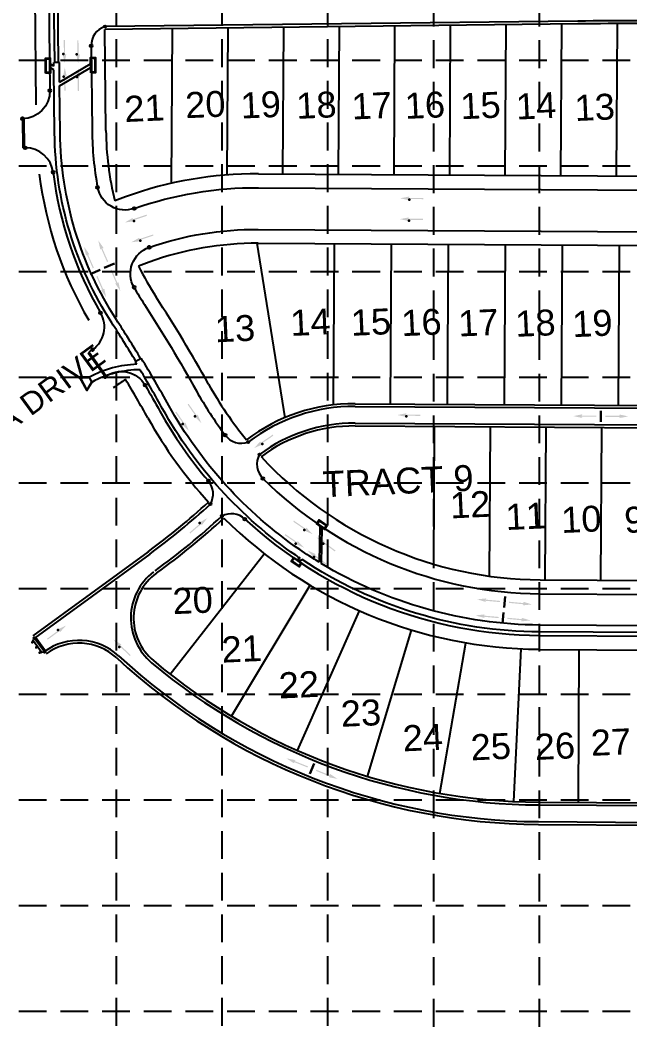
# Model space of a CAD drawing. Header units: feet. Extents: x 6037 to 11520, y 4436 to 7866.
# Drawn here: x 6904 to 7398, y 5796 to 6611 of the extents above; entities that cross this region are included whole.
import ezdxf
from ezdxf.enums import TextEntityAlignment as Align

# ---------------------------------------------------------------- set-up
doc = ezdxf.new("R2010")
doc.units = ezdxf.units.FT
doc.header["$LTSCALE"] = 0.4
doc.header["$MEASUREMENT"] = 0
doc.linetypes.add('DASHED2', pattern=[0.375, 0.25, -0.125])
doc.linetypes.add('HIDDEN', pattern=[0.375, 0.25, -0.125])
for name, color, linetype in [('1 LOT NUMBER', 7, 'Continuous'), ('1 STREET NAMES', 7, 'Continuous'), ('grid', 254, 'HIDDEN'), ('LOTLINE', 7, 'Continuous'), ('PAVING', 7, 'Continuous'), ('ROW', 7, 'Continuous'), ('STORM', 7, 'Continuous'), ('STORM INLET', 7, 'Continuous')]:
    doc.layers.add(name, color=color, linetype=linetype)
doc.styles.get("Standard").update_dxf_attribs({"font": 'ARIAL.TTF'})

msp = doc.modelspace()

# ---------------------------------------------------------------- hatches: boundary and pattern name
at = {"layer": 'PAVING', "linetype": 'Continuous', "lineweight": 30}
h = msp.add_hatch(color=256, dxfattribs=at)
edge = h.paths.add_edge_path()
edge.add_line((6941.22, 6583.97), (6940.54, 6583.35))
edge.add_line((6940.54, 6583.35), (6940.45, 6595.26))
edge.add_line((6940.45, 6595.26), (6939.48, 6595.24))
edge.add_line((6939.48, 6595.24), (6939.57, 6583.34))
edge.add_line((6939.57, 6583.34), (6939, 6583.94))
edge.add_line((6939, 6583.94), (6939, 6583.94))
edge.add_ellipse((6938.95, 6583.34), major_axis=(-0.005, 0.63), ratio=0.285714, start_angle=342.81733, end_angle=484.72693)
edge.add_line((6938.81, 6582.98), (6938.81, 6582.98))
edge.add_line((6938.81, 6582.98), (6940.14, 6576.54))
edge.add_line((6940.14, 6576.54), (6941.41, 6582.99))
edge.add_line((6941.41, 6582.99), (6941.42, 6582.99))
edge.add_ellipse((6941.27, 6583.36), major_axis=(-0.005, 0.63), ratio=0.285714, start_angle=234.16847, end_angle=374.49672)
edge.add_line((6941.22, 6583.97), (6941.22, 6583.97))
edge.add_line((6941.22, 6583.97), (6941.22, 6583.97))
h = msp.add_hatch(color=256, dxfattribs=at)
edge = h.paths.add_edge_path()
edge.add_line((6952.15, 6583.69), (6951.47, 6583.06))
edge.add_line((6951.47, 6583.06), (6951.38, 6594.97))
edge.add_line((6951.38, 6594.97), (6950.41, 6594.96))
edge.add_line((6950.41, 6594.96), (6950.51, 6583.06))
edge.add_line((6950.51, 6583.06), (6949.94, 6583.65))
edge.add_line((6949.94, 6583.65), (6949.94, 6583.66))
edge.add_ellipse((6949.89, 6583.05), major_axis=(-0.005, 0.63), ratio=0.285714, start_angle=342.81733, end_angle=484.72693)
edge.add_line((6949.74, 6582.69), (6949.74, 6582.69))
edge.add_line((6949.74, 6582.69), (6951.07, 6576.25))
edge.add_line((6951.07, 6576.25), (6952.35, 6582.71))
edge.add_line((6952.35, 6582.71), (6952.35, 6582.71))
edge.add_ellipse((6952.2, 6583.08), major_axis=(-0.005, 0.63), ratio=0.285714, start_angle=234.16847, end_angle=374.49672)
edge.add_line((6952.15, 6583.69), (6952.15, 6583.69))
edge.add_line((6952.15, 6583.69), (6952.15, 6583.69))
at = {"layer": 'PAVING', "linetype": 'Continuous', "lineweight": 30, "extrusion": (0, 0, -1)}
h = msp.add_hatch(color=256, dxfattribs=at)
edge = h.paths.add_edge_path()
edge.add_line((-6941.49, 6565.48), (-6940.81, 6566.09))
edge.add_line((-6940.81, 6566.09), (-6940.9, 6554.19))
edge.add_line((-6940.9, 6554.19), (-6939.93, 6554.18))
edge.add_line((-6939.93, 6554.18), (-6939.84, 6566.09))
edge.add_line((-6939.84, 6566.09), (-6939.28, 6565.48))
edge.add_line((-6939.28, 6565.48), (-6939.28, 6565.48))
edge.add_ellipse((-6939.22, 6566.08), major_axis=(-0.005, -0.63), ratio=0.285714, start_angle=342.81733, end_angle=484.72693)
edge.add_line((-6939.07, 6566.44), (-6939.07, 6566.44))
edge.add_line((-6939.07, 6566.44), (-6940.3, 6572.9))
edge.add_line((-6940.3, 6572.9), (-6941.68, 6566.46))
edge.add_line((-6941.68, 6566.46), (-6941.68, 6566.46))
edge.add_ellipse((-6941.53, 6566.09), major_axis=(-0.005, -0.63), ratio=0.285714, start_angle=234.16847, end_angle=374.49672)
edge.add_line((-6941.49, 6565.48), (-6941.49, 6565.48))
edge.add_line((-6941.49, 6565.48), (-6941.49, 6565.48))
h = msp.add_hatch(color=256, dxfattribs=at)
edge = h.paths.add_edge_path()
edge.add_line((-6952.43, 6565.2), (-6951.74, 6565.81))
edge.add_line((-6951.74, 6565.81), (-6951.83, 6553.9))
edge.add_line((-6951.83, 6553.9), (-6950.86, 6553.9))
edge.add_line((-6950.86, 6553.9), (-6950.77, 6565.8))
edge.add_line((-6950.77, 6565.8), (-6950.21, 6565.2))
edge.add_line((-6950.21, 6565.2), (-6950.21, 6565.2))
edge.add_ellipse((-6950.15, 6565.8), major_axis=(-0.005, -0.63), ratio=0.285714, start_angle=342.81733, end_angle=484.72693)
edge.add_line((-6950, 6566.15), (-6950, 6566.15))
edge.add_line((-6950, 6566.15), (-6951.23, 6572.61))
edge.add_line((-6951.23, 6572.61), (-6952.61, 6566.18))
edge.add_line((-6952.61, 6566.18), (-6952.61, 6566.18))
edge.add_ellipse((-6952.47, 6565.81), major_axis=(-0.005, -0.63), ratio=0.285714, start_angle=234.16847, end_angle=374.49672)
edge.add_line((-6952.43, 6565.2), (-6952.43, 6565.2))
edge.add_line((-6952.43, 6565.2), (-6952.43, 6565.2))
h = msp.add_hatch(color=256, dxfattribs=at)
edge = h.paths.add_edge_path()
edge.add_line((-7219.09, 6468.1), (-7218.47, 6467.42))
edge.add_line((-7218.47, 6467.42), (-7230.38, 6467.29))
edge.add_line((-7230.38, 6467.29), (-7230.36, 6466.32))
edge.add_line((-7230.36, 6466.32), (-7218.46, 6466.45))
edge.add_line((-7218.46, 6466.45), (-7219.06, 6465.88))
edge.add_line((-7219.06, 6465.88), (-7219.06, 6465.88))
edge.add_ellipse((-7218.45, 6465.83), major_axis=(-0.63, -0.007), ratio=0.285714, start_angle=342.81733, end_angle=484.72693)
edge.add_line((-7218.09, 6465.69), (-7218.09, 6465.69))
edge.add_line((-7218.09, 6465.69), (-7211.66, 6467.04))
edge.add_line((-7211.66, 6467.04), (-7218.12, 6468.29))
edge.add_line((-7218.12, 6468.29), (-7218.12, 6468.3))
edge.add_ellipse((-7218.48, 6468.15), major_axis=(-0.63, -0.007), ratio=0.285714, start_angle=234.16847, end_angle=374.49672)
edge.add_line((-7219.09, 6468.09), (-7219.09, 6468.1))
edge.add_line((-7219.09, 6468.1), (-7219.09, 6468.1))
h = msp.add_hatch(color=256, dxfattribs=at)
edge = h.paths.add_edge_path()
edge.add_line((-6995.52, 6450.85), (-6995.15, 6450.01))
edge.add_line((-6995.15, 6450.01), (-7006.45, 6453.75))
edge.add_line((-7006.45, 6453.75), (-7006.75, 6452.83))
edge.add_line((-7006.75, 6452.83), (-6995.45, 6449.09))
edge.add_line((-6995.45, 6449.09), (-6996.2, 6448.74))
edge.add_line((-6996.2, 6448.74), (-6996.2, 6448.74))
edge.add_ellipse((-6995.65, 6448.5), major_axis=(-0.598, 0.198), ratio=0.285714, start_angle=342.81733, end_angle=484.72693)
edge.add_line((-6995.35, 6448.25), (-6995.36, 6448.25))
edge.add_line((-6995.36, 6448.25), (-6988.83, 6447.43))
edge.add_line((-6988.83, 6447.43), (-6994.53, 6450.72))
edge.add_line((-6994.53, 6450.72), (-6994.53, 6450.72))
edge.add_ellipse((-6994.93, 6450.7), major_axis=(-0.598, 0.198), ratio=0.285714, start_angle=234.16847, end_angle=374.49672)
edge.add_line((-6995.52, 6450.85), (-6995.52, 6450.85))
edge.add_line((-6995.52, 6450.85), (-6995.52, 6450.85))
h = msp.add_hatch(color=256, dxfattribs=at)
edge = h.paths.add_edge_path()
edge.add_line((-7218.91, 6451.22), (-7218.29, 6450.54))
edge.add_line((-7218.29, 6450.54), (-7230.19, 6450.41))
edge.add_line((-7230.19, 6450.41), (-7230.18, 6449.44))
edge.add_line((-7230.18, 6449.44), (-7218.27, 6449.57))
edge.add_line((-7218.27, 6449.57), (-7218.87, 6449))
edge.add_line((-7218.87, 6449), (-7218.87, 6449))
edge.add_ellipse((-7218.27, 6448.96), major_axis=(-0.63, -0.007), ratio=0.285714, start_angle=342.81733, end_angle=484.72693)
edge.add_line((-7217.91, 6448.81), (-7217.91, 6448.81))
edge.add_line((-7217.91, 6448.81), (-7211.48, 6450.16))
edge.add_line((-7211.48, 6450.16), (-7217.93, 6451.42))
edge.add_line((-7217.93, 6451.42), (-7217.93, 6451.42))
edge.add_ellipse((-7218.3, 6451.27), major_axis=(-0.63, -0.007), ratio=0.285714, start_angle=234.16847, end_angle=374.49672)
edge.add_line((-7218.91, 6451.22), (-7218.91, 6451.22))
edge.add_line((-7218.91, 6451.22), (-7218.91, 6451.22))
at = {"layer": 'PAVING', "linetype": 'Continuous', "lineweight": 30}
h = msp.add_hatch(color=256, dxfattribs=at)
edge = h.paths.add_edge_path()
edge.add_line((6969.43, 6425.62), (6969.7, 6426.4))
edge.add_line((6969.7, 6426.4), (6974.48, 6415.49))
edge.add_line((6974.48, 6415.49), (6975.37, 6415.88))
edge.add_line((6975.37, 6415.88), (6970.59, 6426.78))
edge.add_line((6970.59, 6426.78), (6971.46, 6426.49))
edge.add_line((6971.46, 6426.49), (6971.47, 6426.49))
edge.add_ellipse((6971.26, 6427.07), major_axis=(0.253, -0.577), ratio=0.285714, start_angle=345.50328, end_angle=485.83153)
edge.add_line((6971.25, 6427.47), (6971.25, 6427.46))
edge.add_line((6971.25, 6427.46), (6967.44, 6432.84))
edge.add_line((6967.44, 6432.84), (6968.86, 6426.41))
edge.add_line((6968.86, 6426.41), (6968.86, 6426.41))
edge.add_ellipse((6969.14, 6426.15), major_axis=(0.253, -0.577), ratio=0.285714, start_angle=235.27307, end_angle=377.18267)
edge.add_line((6969.43, 6425.62), (6969.43, 6425.62))
edge.add_line((6969.43, 6425.62), (6969.43, 6425.62))
edge.add_line((6969.43, 6425.62), (6969.43, 6425.62))
at = {"layer": 'PAVING', "linetype": 'Continuous', "lineweight": 30, "extrusion": (0, 0, -1)}
h = msp.add_hatch(color=256, dxfattribs=at)
edge = h.paths.add_edge_path()
edge.add_line((-7000.83, 6434.83), (-7000.46, 6433.99))
edge.add_line((-7000.46, 6433.99), (-7011.76, 6437.73))
edge.add_line((-7011.76, 6437.73), (-7012.06, 6436.81))
edge.add_line((-7012.06, 6436.81), (-7000.76, 6433.07))
edge.add_line((-7000.76, 6433.07), (-7001.51, 6432.72))
edge.add_line((-7001.51, 6432.72), (-7001.51, 6432.72))
edge.add_ellipse((-7000.96, 6432.48), major_axis=(-0.598, 0.198), ratio=0.285714, start_angle=342.81733, end_angle=484.72693)
edge.add_line((-7000.67, 6432.23), (-7000.67, 6432.23))
edge.add_line((-7000.67, 6432.23), (-6994.14, 6431.41))
edge.add_line((-6994.14, 6431.41), (-6999.84, 6434.7))
edge.add_line((-6999.84, 6434.7), (-6999.84, 6434.7))
edge.add_ellipse((-7000.24, 6434.68), major_axis=(-0.598, 0.198), ratio=0.285714, start_angle=234.16847, end_angle=374.49672)
edge.add_line((-7000.83, 6434.83), (-7000.83, 6434.83))
edge.add_line((-7000.83, 6434.83), (-7000.83, 6434.83))
at = {"layer": 'PAVING', "linetype": 'Continuous', "lineweight": 30}
h = msp.add_hatch(color=256, dxfattribs=at)
edge = h.paths.add_edge_path()
edge.add_line((6957.91, 6420.53), (6958.18, 6421.31))
edge.add_line((6958.18, 6421.31), (6962.96, 6410.41))
edge.add_line((6962.96, 6410.41), (6963.85, 6410.79))
edge.add_line((6963.85, 6410.79), (6959.07, 6421.7))
edge.add_line((6959.07, 6421.7), (6959.95, 6421.41))
edge.add_line((6959.95, 6421.41), (6959.95, 6421.41))
edge.add_ellipse((6959.74, 6421.98), major_axis=(0.253, -0.577), ratio=0.285714, start_angle=345.50328, end_angle=485.83153)
edge.add_line((6959.73, 6422.38), (6959.73, 6422.38))
edge.add_line((6959.73, 6422.38), (6955.92, 6427.75))
edge.add_line((6955.92, 6427.75), (6957.34, 6421.33))
edge.add_line((6957.34, 6421.33), (6957.34, 6421.33))
edge.add_ellipse((6957.62, 6421.06), major_axis=(0.253, -0.577), ratio=0.285714, start_angle=235.27307, end_angle=377.18267)
edge.add_line((6957.91, 6420.53), (6957.91, 6420.53))
edge.add_line((6957.91, 6420.53), (6957.91, 6420.53))
edge.add_line((6957.91, 6420.53), (6957.91, 6420.53))
h = msp.add_hatch(color=256, dxfattribs=at)
edge = h.paths.add_edge_path()
edge.add_line((6981.35, 6398.3), (6982.11, 6397.97))
edge.add_line((6982.11, 6397.97), (6977.36, 6408.89))
edge.add_line((6977.36, 6408.89), (6978.25, 6409.28))
edge.add_line((6978.25, 6409.28), (6983, 6398.35))
edge.add_line((6983, 6398.35), (6983.38, 6399.19))
edge.add_line((6983.38, 6399.19), (6983.38, 6399.19))
edge.add_ellipse((6983.66, 6398.65), major_axis=(-0.251, 0.578), ratio=0.285714, start_angle=-125.83153, end_angle=14.49672, ccw=False)
edge.add_line((6983.94, 6398.37), (6983.94, 6398.37))
edge.add_line((6983.94, 6398.37), (6985.29, 6391.93))
edge.add_line((6985.29, 6391.93), (6981.55, 6397.34))
edge.add_line((6981.55, 6397.34), (6981.55, 6397.34))
edge.add_ellipse((6981.54, 6397.73), major_axis=(-0.251, 0.578), ratio=0.285714, start_angle=-17.18267, end_angle=124.72693, ccw=False)
edge.add_line((6981.35, 6398.3), (6981.35, 6398.3))
edge.add_line((6981.35, 6398.3), (6981.35, 6398.3))
edge.add_line((6981.35, 6398.3), (6981.35, 6398.3))
h = msp.add_hatch(color=256, dxfattribs=at)
edge = h.paths.add_edge_path()
edge.add_line((6969.83, 6393.21), (6970.59, 6392.88))
edge.add_line((6970.59, 6392.88), (6965.84, 6403.81))
edge.add_line((6965.84, 6403.81), (6966.73, 6404.19))
edge.add_line((6966.73, 6404.19), (6971.48, 6393.27))
edge.add_line((6971.48, 6393.27), (6971.86, 6394.11))
edge.add_line((6971.86, 6394.11), (6971.86, 6394.11))
edge.add_ellipse((6972.14, 6393.57), major_axis=(-0.251, 0.578), ratio=0.285714, start_angle=-125.83153, end_angle=14.49672, ccw=False)
edge.add_line((6972.42, 6393.29), (6972.42, 6393.29))
edge.add_line((6972.42, 6393.29), (6973.77, 6386.85))
edge.add_line((6973.77, 6386.85), (6970.03, 6392.25))
edge.add_line((6970.03, 6392.25), (6970.03, 6392.25))
edge.add_ellipse((6970.02, 6392.64), major_axis=(-0.251, 0.578), ratio=0.285714, start_angle=-17.18267, end_angle=124.72693, ccw=False)
edge.add_line((6969.83, 6393.22), (6969.83, 6393.21))
edge.add_line((6969.83, 6393.21), (6969.83, 6393.21))
edge.add_line((6969.83, 6393.21), (6969.83, 6393.21))
h = msp.add_hatch(color=256, dxfattribs=at)
edge = h.paths.add_edge_path()
edge.add_line((7037.49, 6285.45), (7037.28, 6284.55))
edge.add_line((7037.28, 6284.55), (7030.5, 6294.35))
edge.add_line((7030.5, 6294.35), (7029.71, 6293.8))
edge.add_line((7029.71, 6293.8), (7036.48, 6284))
edge.add_line((7036.48, 6284), (7035.67, 6284.18))
edge.add_line((7035.67, 6284.18), (7035.67, 6284.18))
edge.add_ellipse((7035.97, 6283.65), major_axis=(-0.358, 0.518), ratio=0.285714, start_angle=342.81733, end_angle=484.72693)
edge.add_line((7036.05, 6283.27), (7036.05, 6283.27))
edge.add_line((7036.05, 6283.27), (7040.77, 6278.7))
edge.add_line((7040.77, 6278.7), (7038.2, 6284.75))
edge.add_line((7038.2, 6284.75), (7038.2, 6284.75))
edge.add_ellipse((7037.87, 6284.97), major_axis=(-0.358, 0.518), ratio=0.285714, start_angle=234.16847, end_angle=374.49672)
edge.add_line((7037.49, 6285.45), (7037.49, 6285.45))
edge.add_line((7037.49, 6285.45), (7037.49, 6285.45))
h = msp.add_hatch(color=256, dxfattribs=at)
edge = h.paths.add_edge_path()
edge.add_line((7047.49, 6291.74), (7047.28, 6290.85))
edge.add_line((7047.28, 6290.85), (7040.51, 6300.64))
edge.add_line((7040.51, 6300.64), (7039.72, 6300.09))
edge.add_line((7039.72, 6300.09), (7046.49, 6290.3))
edge.add_line((7046.49, 6290.3), (7045.68, 6290.47))
edge.add_line((7045.68, 6290.47), (7045.68, 6290.47))
edge.add_ellipse((7045.98, 6289.95), major_axis=(-0.358, 0.518), ratio=0.285714, start_angle=342.81733, end_angle=484.72693)
edge.add_line((7046.06, 6289.57), (7046.06, 6289.57))
edge.add_line((7046.06, 6289.57), (7050.78, 6284.99))
edge.add_line((7050.78, 6284.99), (7048.2, 6291.05))
edge.add_line((7048.2, 6291.05), (7048.21, 6291.05))
edge.add_ellipse((7047.88, 6291.27), major_axis=(-0.358, 0.518), ratio=0.285714, start_angle=234.16847, end_angle=374.49672)
edge.add_line((7047.49, 6291.74), (7047.49, 6291.74))
edge.add_line((7047.49, 6291.74), (7047.49, 6291.74))
at = {"layer": 'PAVING', "linetype": 'Continuous', "lineweight": 30, "extrusion": (0, 0, -1)}
h = msp.add_hatch(color=256, dxfattribs=at)
edge = h.paths.add_edge_path()
edge.add_line((-7216.88, 6292.61), (-7216.25, 6291.93))
edge.add_line((-7216.25, 6291.93), (-7228.16, 6291.82))
edge.add_line((-7228.16, 6291.82), (-7228.15, 6290.85))
edge.add_line((-7228.15, 6290.85), (-7216.24, 6290.96))
edge.add_line((-7216.24, 6290.96), (-7216.84, 6290.39))
edge.add_line((-7216.84, 6290.39), (-7216.84, 6290.39))
edge.add_ellipse((-7216.24, 6290.34), major_axis=(-0.63, -0.006), ratio=0.285714, start_angle=342.81733, end_angle=484.72693)
edge.add_line((-7215.88, 6290.2), (-7215.88, 6290.2))
edge.add_line((-7215.88, 6290.2), (-7209.44, 6291.53))
edge.add_line((-7209.44, 6291.53), (-7215.9, 6292.8))
edge.add_line((-7215.9, 6292.8), (-7215.9, 6292.8))
edge.add_ellipse((-7216.27, 6292.66), major_axis=(-0.63, -0.006), ratio=0.285714, start_angle=234.16847, end_angle=374.49672)
edge.add_line((-7216.88, 6292.6), (-7216.88, 6292.61))
edge.add_line((-7216.88, 6292.61), (-7216.88, 6292.61))
at = {"layer": 'PAVING', "linetype": 'Continuous', "lineweight": 30}
h = msp.add_hatch(color=256, dxfattribs=at)
edge = h.paths.add_edge_path()
edge.add_line((7359.21, 6289.56), (7358.61, 6290.13))
edge.add_line((7358.61, 6290.13), (7370.52, 6290.09))
edge.add_line((7370.52, 6290.09), (7370.52, 6291.06))
edge.add_line((7370.52, 6291.06), (7358.61, 6291.1))
edge.add_line((7358.61, 6291.1), (7359.23, 6291.78))
edge.add_line((7359.23, 6291.78), (7359.23, 6291.78))
edge.add_ellipse((7358.62, 6291.83), major_axis=(0.63, -0.002), ratio=0.285714, start_angle=345.50328, end_angle=485.83153)
edge.add_line((7358.25, 6291.97), (7358.25, 6291.97))
edge.add_line((7358.25, 6291.97), (7351.8, 6290.67))
edge.add_line((7351.8, 6290.67), (7358.25, 6289.36))
edge.add_line((7358.25, 6289.36), (7358.25, 6289.37))
edge.add_ellipse((7358.61, 6289.51), major_axis=(0.63, -0.002), ratio=0.285714, start_angle=235.27307, end_angle=377.18267)
edge.add_line((7359.21, 6289.56), (7359.21, 6289.56))
edge.add_line((7359.21, 6289.56), (7359.21, 6289.56))
edge.add_line((7359.21, 6289.56), (7359.21, 6289.56))
h = msp.add_hatch(color=256, dxfattribs=at)
edge = h.paths.add_edge_path()
edge.add_line((7389.01, 6289.42), (7389.63, 6289.98))
edge.add_line((7389.63, 6289.98), (7377.72, 6290.05))
edge.add_line((7377.72, 6290.05), (7377.72, 6291.02))
edge.add_line((7377.72, 6291.02), (7389.63, 6290.94))
edge.add_line((7389.63, 6290.94), (7389.02, 6291.63))
edge.add_line((7389.02, 6291.63), (7389.02, 6291.63))
edge.add_ellipse((7389.63, 6291.67), major_axis=(-0.63, 0.004), ratio=0.285714, start_angle=-125.83153, end_angle=14.49672, ccw=False)
edge.add_line((7390, 6291.82), (7389.99, 6291.82))
edge.add_line((7389.99, 6291.82), (7396.43, 6290.45))
edge.add_line((7396.43, 6290.45), (7389.97, 6289.21))
edge.add_line((7389.97, 6289.21), (7389.97, 6289.21))
edge.add_ellipse((7389.62, 6289.36), major_axis=(-0.63, 0.004), ratio=0.285714, start_angle=-17.18267, end_angle=124.72693, ccw=False)
edge.add_line((7389.01, 6289.42), (7389.01, 6289.42))
edge.add_line((7389.01, 6289.42), (7389.01, 6289.42))
edge.add_line((7389.01, 6289.42), (7389.01, 6289.42))
at = {"layer": 'PAVING', "linetype": 'Continuous', "lineweight": 30, "extrusion": (0, 0, -1)}
h = msp.add_hatch(color=256, dxfattribs=at)
edge = h.paths.add_edge_path()
edge.add_line((-7098.93, 6269.88), (-7098.8, 6268.96))
edge.add_line((-7098.8, 6268.96), (-7108.64, 6275.68))
edge.add_line((-7108.64, 6275.68), (-7109.18, 6274.88))
edge.add_line((-7109.18, 6274.88), (-7099.35, 6268.16))
edge.add_line((-7099.35, 6268.16), (-7100.16, 6268.04))
edge.add_line((-7100.16, 6268.04), (-7100.17, 6268.04))
edge.add_ellipse((-7099.7, 6267.65), major_axis=(-0.52, 0.355), ratio=0.285714, start_angle=342.81733, end_angle=484.72693)
edge.add_line((-7099.49, 6267.33), (-7099.49, 6267.33))
edge.add_line((-7099.49, 6267.33), (-7093.44, 6264.75))
edge.add_line((-7093.44, 6264.75), (-7098.01, 6269.48))
edge.add_line((-7098.01, 6269.48), (-7098.01, 6269.48))
edge.add_ellipse((-7098.4, 6269.57), major_axis=(-0.52, 0.355), ratio=0.285714, start_angle=234.16847, end_angle=374.49672)
edge.add_line((-7098.93, 6269.87), (-7098.93, 6269.88))
edge.add_line((-7098.93, 6269.88), (-7098.93, 6269.88))
h = msp.add_hatch(color=256, dxfattribs=at)
edge = h.paths.add_edge_path()
edge.add_line((-7050.8, 6202.43), (-7050.82, 6203.35))
edge.add_line((-7050.82, 6203.35), (-7041.79, 6195.59))
edge.add_line((-7041.79, 6195.59), (-7041.16, 6196.32))
edge.add_line((-7041.16, 6196.32), (-7050.19, 6204.08))
edge.add_line((-7050.19, 6204.08), (-7049.37, 6204.12))
edge.add_line((-7049.37, 6204.12), (-7049.37, 6204.12))
edge.add_ellipse((-7049.79, 6204.55), major_axis=(0.478, -0.411), ratio=0.285714, start_angle=342.81733, end_angle=484.72693)
edge.add_line((-7049.96, 6204.9), (-7049.96, 6204.89))
edge.add_line((-7049.96, 6204.89), (-7055.69, 6208.13))
edge.add_line((-7055.69, 6208.13), (-7051.66, 6202.92))
edge.add_line((-7051.66, 6202.92), (-7051.67, 6202.92))
edge.add_ellipse((-7051.29, 6202.79), major_axis=(0.478, -0.411), ratio=0.285714, start_angle=234.16847, end_angle=374.49672)
edge.add_line((-7050.8, 6202.43), (-7050.8, 6202.43))
edge.add_line((-7050.8, 6202.43), (-7050.8, 6202.43))
at = {"layer": 'PAVING', "linetype": 'Continuous', "lineweight": 30}
h = msp.add_hatch(color=256, dxfattribs=at)
edge = h.paths.add_edge_path()
edge.add_line((7135.46, 6200.18), (7135.58, 6199.26))
edge.add_line((7135.58, 6199.26), (7125.76, 6206))
edge.add_line((7125.76, 6206), (7125.22, 6205.2))
edge.add_line((7125.22, 6205.2), (7135.03, 6198.47))
edge.add_line((7135.03, 6198.47), (7134.22, 6198.34))
edge.add_line((7134.22, 6198.34), (7134.22, 6198.34))
edge.add_ellipse((7134.68, 6197.96), major_axis=(-0.519, 0.357), ratio=0.285714, start_angle=342.81733, end_angle=484.72693)
edge.add_line((7134.9, 6197.63), (7134.89, 6197.63))
edge.add_line((7134.89, 6197.63), (7140.94, 6195.04))
edge.add_line((7140.94, 6195.04), (7136.37, 6199.78))
edge.add_line((7136.37, 6199.78), (7136.37, 6199.78))
edge.add_ellipse((7135.99, 6199.87), major_axis=(-0.519, 0.357), ratio=0.285714, start_angle=234.16847, end_angle=374.49672)
edge.add_line((7135.46, 6200.18), (7135.46, 6200.18))
edge.add_line((7135.46, 6200.18), (7135.46, 6200.18))
h = msp.add_hatch(color=256, dxfattribs=at)
edge = h.paths.add_edge_path()
edge.add_line((7128.53, 6189.29), (7128.65, 6188.37))
edge.add_line((7128.65, 6188.37), (7118.83, 6195.11))
edge.add_line((7118.83, 6195.11), (7118.29, 6194.31))
edge.add_line((7118.29, 6194.31), (7128.11, 6187.58))
edge.add_line((7128.11, 6187.58), (7127.29, 6187.45))
edge.add_line((7127.29, 6187.45), (7127.29, 6187.45))
edge.add_ellipse((7127.75, 6187.07), major_axis=(-0.519, 0.357), ratio=0.285714, start_angle=342.81733, end_angle=484.72693)
edge.add_line((7127.97, 6186.74), (7127.97, 6186.74))
edge.add_line((7127.97, 6186.74), (7134.01, 6184.15))
edge.add_line((7134.01, 6184.15), (7129.44, 6188.89))
edge.add_line((7129.44, 6188.89), (7129.45, 6188.89))
edge.add_ellipse((7129.06, 6188.98), major_axis=(-0.519, 0.357), ratio=0.285714, start_angle=234.16847, end_angle=374.49672)
edge.add_line((7128.53, 6189.29), (7128.53, 6189.29))
edge.add_line((7128.53, 6189.29), (7128.53, 6189.29))
at = {"layer": 'PAVING', "linetype": 'Continuous', "lineweight": 30, "extrusion": (0, 0, -1)}
h = msp.add_hatch(color=256, dxfattribs=at)
edge = h.paths.add_edge_path()
edge.add_line((-7150.74, 6189.06), (-7149.84, 6188.87))
edge.add_line((-7149.84, 6188.87), (-7159.44, 6181.83))
edge.add_line((-7159.44, 6181.83), (-7158.86, 6181.05))
edge.add_line((-7158.86, 6181.05), (-7149.26, 6188.09))
edge.add_line((-7149.26, 6188.09), (-7149.42, 6187.28))
edge.add_line((-7149.42, 6187.28), (-7149.42, 6187.28))
edge.add_ellipse((-7148.9, 6187.6), major_axis=(-0.508, -0.373), ratio=0.285714, start_angle=342.81733, end_angle=484.72693)
edge.add_line((-7148.52, 6187.69), (-7148.52, 6187.69))
edge.add_line((-7148.52, 6187.69), (-7144.08, 6192.54))
edge.add_line((-7144.08, 6192.54), (-7150.06, 6189.79))
edge.add_line((-7150.06, 6189.79), (-7150.06, 6189.79))
edge.add_ellipse((-7150.27, 6189.46), major_axis=(-0.508, -0.373), ratio=0.285714, start_angle=234.16847, end_angle=374.49672)
edge.add_line((-7150.74, 6189.06), (-7150.74, 6189.06))
edge.add_line((-7150.74, 6189.06), (-7150.74, 6189.06))
h = msp.add_hatch(color=256, dxfattribs=at)
edge = h.paths.add_edge_path()
edge.add_line((-7143.37, 6178.48), (-7142.47, 6178.29))
edge.add_line((-7142.47, 6178.29), (-7152.07, 6171.25))
edge.add_line((-7152.07, 6171.25), (-7151.5, 6170.47))
edge.add_line((-7151.5, 6170.47), (-7141.9, 6177.51))
edge.add_line((-7141.9, 6177.51), (-7142.05, 6176.7))
edge.add_line((-7142.05, 6176.7), (-7142.05, 6176.7))
edge.add_ellipse((-7141.54, 6177.01), major_axis=(-0.508, -0.373), ratio=0.285714, start_angle=342.81733, end_angle=484.72693)
edge.add_line((-7141.16, 6177.11), (-7141.16, 6177.11))
edge.add_line((-7141.16, 6177.11), (-7136.72, 6181.95))
edge.add_line((-7136.72, 6181.95), (-7142.7, 6179.21))
edge.add_line((-7142.7, 6179.21), (-7142.7, 6179.21))
edge.add_ellipse((-7142.91, 6178.88), major_axis=(-0.508, -0.373), ratio=0.285714, start_angle=234.16847, end_angle=374.49672)
edge.add_line((-7143.37, 6178.48), (-7143.37, 6178.48))
edge.add_line((-7143.37, 6178.48), (-7143.37, 6178.48))
at = {"layer": 'PAVING', "linetype": 'Continuous', "lineweight": 30}
h = msp.add_hatch(color=256, dxfattribs=at)
edge = h.paths.add_edge_path()
edge.add_line((7281.28, 6140.51), (7280.73, 6141.13))
edge.add_line((7280.73, 6141.13), (7292.59, 6140.06))
edge.add_line((7292.59, 6140.06), (7292.67, 6141.02))
edge.add_line((7292.67, 6141.02), (7280.81, 6142.09))
edge.add_line((7280.81, 6142.09), (7281.49, 6142.72))
edge.add_line((7281.49, 6142.72), (7281.49, 6142.72))
edge.add_ellipse((7280.89, 6142.82), major_axis=(0.628, -0.057), ratio=0.285714, start_angle=345.50328, end_angle=485.83153)
edge.add_line((7280.53, 6143), (7280.54, 6143))
edge.add_line((7280.54, 6143), (7273.99, 6142.25))
edge.add_line((7273.99, 6142.25), (7280.31, 6140.4))
edge.add_line((7280.31, 6140.4), (7280.3, 6140.4))
edge.add_ellipse((7280.68, 6140.52), major_axis=(0.628, -0.057), ratio=0.285714, start_angle=235.27307, end_angle=377.18267)
edge.add_line((7281.28, 6140.52), (7281.28, 6140.51))
edge.add_line((7281.28, 6140.51), (7281.28, 6140.51))
edge.add_line((7281.28, 6140.51), (7281.28, 6140.51))
h = msp.add_hatch(color=256, dxfattribs=at)
edge = h.paths.add_edge_path()
edge.add_line((7310.96, 6137.79), (7311.62, 6138.3))
edge.add_line((7311.62, 6138.3), (7299.76, 6139.4))
edge.add_line((7299.76, 6139.4), (7299.85, 6140.37))
edge.add_line((7299.85, 6140.37), (7311.7, 6139.26))
edge.add_line((7311.7, 6139.26), (7311.15, 6140))
edge.add_line((7311.15, 6140), (7311.15, 6140))
edge.add_ellipse((7311.76, 6139.99), major_axis=(-0.627, 0.059), ratio=0.285714, start_angle=-125.83153, end_angle=14.49672, ccw=False)
edge.add_line((7312.14, 6140.1), (7312.14, 6140.1))
edge.add_line((7312.14, 6140.1), (7318.44, 6138.18))
edge.add_line((7318.44, 6138.18), (7311.9, 6137.5))
edge.add_line((7311.9, 6137.5), (7311.9, 6137.5))
edge.add_ellipse((7311.55, 6137.68), major_axis=(-0.627, 0.059), ratio=0.285714, start_angle=-17.18267, end_angle=124.72693, ccw=False)
edge.add_line((7310.96, 6137.79), (7310.96, 6137.79))
edge.add_line((7310.96, 6137.79), (7310.96, 6137.79))
edge.add_line((7310.96, 6137.79), (7310.96, 6137.79))
h = msp.add_hatch(color=256, dxfattribs=at)
edge = h.paths.add_edge_path()
edge.add_line((7280.07, 6127.54), (7279.52, 6128.16))
edge.add_line((7279.52, 6128.16), (7291.38, 6127.09))
edge.add_line((7291.38, 6127.09), (7291.47, 6128.05))
edge.add_line((7291.47, 6128.05), (7279.6, 6129.12))
edge.add_line((7279.6, 6129.12), (7280.28, 6129.74))
edge.add_line((7280.28, 6129.74), (7280.28, 6129.75))
edge.add_ellipse((7279.68, 6129.85), major_axis=(0.628, -0.057), ratio=0.285714, start_angle=345.50328, end_angle=485.83153)
edge.add_line((7279.33, 6130.02), (7279.33, 6130.02))
edge.add_line((7279.33, 6130.02), (7272.79, 6129.28))
edge.add_line((7272.79, 6129.28), (7279.1, 6127.43))
edge.add_line((7279.1, 6127.43), (7279.1, 6127.43))
edge.add_ellipse((7279.47, 6127.54), major_axis=(0.628, -0.057), ratio=0.285714, start_angle=235.27307, end_angle=377.18267)
edge.add_line((7280.07, 6127.54), (7280.07, 6127.54))
edge.add_line((7280.07, 6127.54), (7280.07, 6127.54))
edge.add_line((7280.07, 6127.54), (7280.07, 6127.54))
h = msp.add_hatch(color=256, dxfattribs=at)
edge = h.paths.add_edge_path()
edge.add_line((7309.75, 6124.82), (7310.41, 6125.32))
edge.add_line((7310.41, 6125.32), (7298.55, 6126.43))
edge.add_line((7298.55, 6126.43), (7298.64, 6127.39))
edge.add_line((7298.64, 6127.39), (7310.49, 6126.28))
edge.add_line((7310.49, 6126.28), (7309.94, 6127.02))
edge.add_line((7309.94, 6127.02), (7309.94, 6127.02))
edge.add_ellipse((7310.55, 6127.01), major_axis=(-0.627, 0.059), ratio=0.285714, start_angle=-125.83153, end_angle=14.49672, ccw=False)
edge.add_line((7310.93, 6127.12), (7310.93, 6127.12))
edge.add_line((7310.93, 6127.12), (7317.23, 6125.2))
edge.add_line((7317.23, 6125.2), (7310.69, 6124.53))
edge.add_line((7310.69, 6124.53), (7310.69, 6124.53))
edge.add_ellipse((7310.34, 6124.71), major_axis=(-0.627, 0.059), ratio=0.285714, start_angle=-17.18267, end_angle=124.72693, ccw=False)
edge.add_line((7309.75, 6124.82), (7309.75, 6124.82))
edge.add_line((7309.75, 6124.82), (7309.75, 6124.82))
edge.add_line((7309.75, 6124.82), (7309.75, 6124.82))
at = {"layer": 'PAVING', "linetype": 'Continuous', "lineweight": 30, "extrusion": (0, 0, -1)}
h = msp.add_hatch(color=256, dxfattribs=at)
edge = h.paths.add_edge_path()
edge.add_line((-6936.01, 6115.78), (-6936.11, 6116.7))
edge.add_line((-6936.11, 6116.7), (-6926.51, 6109.65))
edge.add_line((-6926.51, 6109.65), (-6925.94, 6110.43))
edge.add_line((-6925.94, 6110.43), (-6935.53, 6117.48))
edge.add_line((-6935.53, 6117.48), (-6934.71, 6117.57))
edge.add_line((-6934.71, 6117.57), (-6934.71, 6117.57))
edge.add_ellipse((-6935.17, 6117.97), major_axis=(0.508, -0.373), ratio=0.285714, start_angle=342.81733, end_angle=484.72693)
edge.add_line((-6935.37, 6118.31), (-6935.37, 6118.3))
edge.add_line((-6935.37, 6118.3), (-6941.32, 6121.09))
edge.add_line((-6941.32, 6121.09), (-6936.91, 6116.21))
edge.add_line((-6936.91, 6116.21), (-6936.91, 6116.21))
edge.add_ellipse((-6936.53, 6116.11), major_axis=(0.508, -0.373), ratio=0.285714, start_angle=234.16847, end_angle=374.49672)
edge.add_line((-6936.01, 6115.78), (-6936.01, 6115.78))
edge.add_line((-6936.01, 6115.78), (-6936.01, 6115.78))
at = {"layer": 'PAVING'}
h = msp.add_hatch(color=256, dxfattribs=at)
edge = h.paths.add_edge_path()
edge.add_arc((6914.05, 6107.52), 1.13, 157.04594, 517.04594)
at = {"layer": 'PAVING', "linetype": 'Continuous', "lineweight": 30, "extrusion": (0, 0, -1)}
h = msp.add_hatch(color=256, dxfattribs=at)
edge = h.paths.add_edge_path()
edge.add_line((-6985.91, 6105.43), (-6984.99, 6105.36))
edge.add_line((-6984.99, 6105.36), (-6993.66, 6097.19))
edge.add_line((-6993.66, 6097.19), (-6992.99, 6096.49))
edge.add_line((-6992.99, 6096.49), (-6984.33, 6104.65))
edge.add_line((-6984.33, 6104.65), (-6984.38, 6103.83))
edge.add_line((-6984.38, 6103.83), (-6984.38, 6103.83))
edge.add_ellipse((-6983.9, 6104.2), major_axis=(-0.459, -0.432), ratio=0.285714, start_angle=342.81733, end_angle=484.72693)
edge.add_line((-6983.54, 6104.34), (-6983.54, 6104.34))
edge.add_line((-6983.54, 6104.34), (-6979.73, 6109.69))
edge.add_line((-6979.73, 6109.69), (-6985.33, 6106.24))
edge.add_line((-6985.33, 6106.24), (-6985.33, 6106.24))
edge.add_ellipse((-6985.5, 6105.88), major_axis=(-0.459, -0.432), ratio=0.285714, start_angle=234.16847, end_angle=374.49672)
edge.add_line((-6985.91, 6105.43), (-6985.91, 6105.43))
edge.add_line((-6985.91, 6105.43), (-6985.91, 6105.43))
at = {"layer": 'PAVING'}
h = msp.add_hatch(color=256, dxfattribs=at)
edge = h.paths.add_edge_path()
edge.add_arc((6917.15, 6103.37), 1.13, 157.04594, 517.04594)
h = msp.add_hatch(color=256, dxfattribs=at)
edge = h.paths.add_edge_path()
edge.add_arc((6920.05, 6099.11), 1.13, 157.04594, 517.04594)
at = {"layer": 'PAVING', "linetype": 'Continuous', "lineweight": 30}
h = msp.add_hatch(color=256, dxfattribs=at)
edge = h.paths.add_edge_path()
edge.add_line((7126.16, 6009.76), (7125.81, 6010.51))
edge.add_line((7125.81, 6010.51), (7136.86, 6006.09))
edge.add_line((7136.86, 6006.09), (7137.23, 6006.98))
edge.add_line((7137.23, 6006.98), (7126.17, 6011.41))
edge.add_line((7126.17, 6011.41), (7127, 6011.81))
edge.add_line((7127, 6011.81), (7127, 6011.81))
edge.add_ellipse((7126.45, 6012.08), major_axis=(0.585, -0.234), ratio=0.285714, start_angle=345.50328, end_angle=485.83153)
edge.add_line((7126.16, 6012.35), (7126.16, 6012.35))
edge.add_line((7126.16, 6012.35), (7119.68, 6013.51))
edge.add_line((7119.68, 6013.51), (7125.2, 6009.93))
edge.add_line((7125.2, 6009.93), (7125.2, 6009.93))
edge.add_ellipse((7125.58, 6009.94), major_axis=(0.585, -0.234), ratio=0.285714, start_angle=235.27307, end_angle=377.18267)
edge.add_line((7126.16, 6009.76), (7126.16, 6009.76))
edge.add_line((7126.16, 6009.76), (7126.16, 6009.76))
edge.add_line((7126.16, 6009.76), (7126.16, 6009.76))
h = msp.add_hatch(color=256, dxfattribs=at)
edge = h.paths.add_edge_path()
edge.add_line((7153.82, 5998.65), (7154.59, 5998.94))
edge.add_line((7154.59, 5998.94), (7143.55, 6003.4))
edge.add_line((7143.55, 6003.4), (7143.91, 6004.3))
edge.add_line((7143.91, 6004.3), (7154.95, 5999.84))
edge.add_line((7154.95, 5999.84), (7154.63, 6000.71))
edge.add_line((7154.63, 6000.71), (7154.63, 6000.71))
edge.add_ellipse((7155.22, 6000.52), major_axis=(-0.584, 0.236), ratio=0.285714, start_angle=-125.83153, end_angle=14.49672, ccw=False)
edge.add_line((7155.61, 6000.52), (7155.61, 6000.52))
edge.add_line((7155.61, 6000.52), (7161.09, 5996.87))
edge.add_line((7161.09, 5996.87), (7154.63, 5998.1))
edge.add_line((7154.63, 5998.1), (7154.63, 5998.1))
edge.add_ellipse((7154.35, 5998.37), major_axis=(-0.584, 0.236), ratio=0.285714, start_angle=-17.18267, end_angle=124.72693, ccw=False)
edge.add_line((7153.82, 5998.65), (7153.82, 5998.65))
edge.add_line((7153.82, 5998.65), (7153.82, 5998.65))
edge.add_line((7153.82, 5998.65), (7153.82, 5998.65))

# ---------------------------------------------------------------- linework, layer by layer
at = {"layer": 'grid', "color": 252, "linetype": 'DASHED2', "ltscale": 225}
for p, q in [((6981.81, 7777.07), (6981.81, 4782.14)), ((7067.35, 7777.07), (7067.35, 4782.14)), ((7152.88, 7777.07), (7152.88, 4782.14)), ((7238.71, 7776.26), (7238.71, 4782.14)), ((7324.24, 7776.26), (7324.24, 4782.14)), ((6126.74, 6578.76), (11429.95, 6578.76)), ((6126.74, 6493.23), (11429.95, 6493.23)), ((6126.74, 6407.69), (11429.95, 6407.69)), ((6126.74, 6322.16), (11429.95, 6322.16)), ((6126.74, 6236.62), (11429.95, 6236.62)), ((6126.74, 6151.09), (11429.95, 6151.09)), ((6126.74, 6065.55), (11429.95, 6065.55)), ((6126.74, 5980.01), (11429.95, 5980.01)), ((6126.74, 5894.48), (11429.95, 5894.48)), ((6126.74, 5808.94), (11429.95, 5808.94))]:
    msp.add_line(p, q, dxfattribs=at)
at = {"layer": 'LOTLINE'}
for p, q in [((7027.23, 6604.47), (7026.49, 6479.14)), ((7072.25, 6604.98), (7071.54, 6485.97)), ((7117.26, 6605.5), (7116.55, 6486.75)), ((7162.27, 6606.02), (7161.56, 6486.48)), ((7207.28, 6606.54), (7206.57, 6486.22)), ((7252.3, 6607.06), (7251.57, 6485.95)), ((7297.31, 6607.57), (7296.58, 6485.68)), ((7342.32, 6608.09), (7341.59, 6485.41)), ((7387.33, 6608.52), (7386.6, 6485.14)), ((7095.64, 6430.61), (7118.32, 6289.36)), ((7157.88, 6299.79), (7158.65, 6430.24)), ((7204.01, 6300.57), (7204.79, 6429.97)), ((7250.15, 6300.29), (7250.92, 6429.69)), ((7296.28, 6300.02), (7297.05, 6429.41)), ((7342.41, 6299.74), (7343.19, 6429.14)), ((7388.55, 6299.47), (7389.32, 6428.86)), ((7238.91, 6170.8), (7239.57, 6282.35)), ((7284.58, 6282.08), (7283.86, 6161.05)), ((7329.59, 6281.82), (7328.85, 6158.04)), ((7374.6, 6281.55), (7373.86, 6157.78)), ((7025.6, 6081.66), (7101.76, 6179.23)), ((7075.28, 6047.59), (7138.88, 6153.77)), ((7128.77, 6019.87), (7178.84, 6133.06)), ((7185.26, 5998.94), (7221.04, 6117.42)), ((7243.89, 5985.1), (7264.85, 6107.08)), ((7303.77, 5978.57), (7309.59, 6102.21)), ((7355.97, 5977.84), (7356.71, 6101.62))]:
    msp.add_line(p, q, dxfattribs=at)
at = {"layer": 'PAVING'}
for p, q in [((6927.22, 6653.47), (6928.27, 6554.21)), ((7355.56, 6610.5), (6972.87, 6606.09)), ((6961.65, 6590.42), (6962.37, 6521.82)), ((6906.01, 6531.47), (6906.26, 6507.84)), ((6907.13, 6531.51), (6907.38, 6507.85)), ((6908.27, 6507.86), (6906.26, 6507.84)), ((7097.02, 6475.62), (7697.36, 6472.04)), ((7096.81, 6441.86), (7697.16, 6438.28)), ((6960.03, 6342.49), (6973.82, 6323.26)), ((6959.12, 6341.84), (6972.89, 6322.63)), ((7175.28, 6298.49), (7735.23, 6295.15)), ((7175.2, 6284.99), (7735.15, 6281.65)), ((7009, 6179), (6915.87, 6110.83)), ((7324.87, 6146.82), (7690.89, 6144.63)), ((6922.03, 6098.61), (6914.06, 6109.5)), ((6915.87, 6110.83), (6923.85, 6099.93)), ((6916.78, 6111.49), (6924.76, 6100.59)), ((7324.67, 6113.06), (7612.19, 6111.34)), ((7323.85, 5975.79), (7622.63, 5974)), ((7323.77, 5962.28), (7622.55, 5960.5))]:
    msp.add_line(p, q, dxfattribs=at)
at = {"layer": 'PAVING', "linetype": 'Continuous', "lineweight": 30}
for p, q in [((6968.98, 6409.08), (6960.71, 6405.52)), ((6980.5, 6414.16), (6972.23, 6410.6)), ((7374.16, 6295.05), (7374.07, 6286.05)), ((7296.65, 6144.69), (7295.78, 6135.73)), ((7295.44, 6131.72), (7294.57, 6122.76)), ((7142.08, 6009.36), (7138.69, 6001.02))]:
    msp.add_line(p, q, dxfattribs=at)
at = {"layer": 'PAVING'}
for centre, radius in [((6972.87, 6606.09), 0.844), ((6961.65, 6590.42), 1.13), ((6928.27, 6554.21), 1.13), ((6906.01, 6531.47), 1.13), ((6908.16, 6507.86), 1.13), ((6930.85, 6488.11), 1.13), ((6966.89, 6475.87), 1.13), ((6996.33, 6458.74), 1.13), ((7008.62, 6427.28), 1.13), ((6996.33, 6394.96), 1.13), ((6969.31, 6374.22), 1.13), ((6962.87, 6344.49), 1.13), ((6972.89, 6322.63), 1.13), ((7005.35, 6315.65), 1.13), ((7070.14, 6275.22), 1.13), ((7088.74, 6269.66), 0.844), ((7097.87, 6259.63), 0.844), ((7056.49, 6238.22), 1.13), ((7100.63, 6240.14), 1.13), ((7058.09, 6219.44), 0.844), ((7067.49, 6209.74), 0.844), ((7086.12, 6207.29), 1.13), ((6915.87, 6110.83), 0.844), ((6923.85, 6099.93), 0.844)]:
    msp.add_circle(centre, radius, dxfattribs=at)
for centre, radius, start, end in [((6977.96, 6590.59), 16.32, 108.1976, 180.60434), ((7420.24, 991.55), 5619.32, 89.65834, 90.6596), ((7226.78, 6524.62), 264.43, 180.60531, 190.62273), ((6908.51, 6485.36), 22.5, 7.0321, 90.60531), ((7226.78, 6524.62), 298.18, 187.0321, 210.29023), ((7226.78, 6524.62), 264.43, 209.36216, 212.8996), ((6949.88, 6362.87), 22.5, 305.06475, 30.29023), ((7289.9, 5878.43), 569.36, 125.06475, 125.51962), ((7326.79, 6467.5), 320.69, 209.17698, 216.83954), ((7326.79, 6467.5), 354.44, 209.17698, 220.30569), ((7174.44, 6156.71), 141.78, 89.65834, 127.19033), ((7174.44, 6156.71), 128.27, 89.65834, 126.64735), ((7083.19, 6285), 16.32, 216.83954, 289.8721), ((7112.13, 6251.71), 16.32, 150.93216, 225.15145), ((7044.02, 6227.69), 16.32, 329.61464, 40.1723), ((7326.79, 6467.5), 320.69, 225.15145, 269.65834), ((6680.69, 6627.54), 555.86, 306.20282, 312.76255), ((6680.69, 6627.54), 569.36, 305.75262, 312.79432), ((7075.06, 6195.29), 16.32, 47.3315, 117.63773), ((7326.79, 6467.5), 354.44, 227.2346, 269.65834), ((7040.99, 6127.11), 47.26, 127.74714, 229.98203), ((6951.76, 6061.8), 47.26, 47.24969, 126.20282), ((7326.79, 6467.5), 505.22, 227.24969, 269.65834), ((7326.79, 6467.5), 491.72, 229.98203, 269.65834)]:
    msp.add_arc(centre, radius, start, end, dxfattribs=at)
at = {"layer": 'PAVING', "extrusion": (0, 0, -1)}
for centre, radius, start, end in [((-6905.77, 6553.97), 22.5, 179.39469, 269.39469), ((-6989.01, 6480.02), 22.5, 250.65503, 349.37727), ((-7095.24, 6177.44), 298.18, 70.65503, 90.34166), ((-7095.24, 6177.44), 264.43, 70.86585, 90.34166), ((-7015.94, 6406), 22.5, 330.63784, 70.86585), ((-5951.36, 5699.52), 1254.61, 147.1004, 150.82302), ((-6985.92, 6304.29), 22.5, 54.60504, 149.69092), ((-5951.36, 5699.52), 1220.86, 149.69092, 150.82302)]:
    msp.add_arc(centre, radius, start, end, dxfattribs=at)
at = {"layer": 'PAVING', "linetype": 'Continuous', "lineweight": 30}
for p in [(6939, 6583.94), (6949.94, 6583.65), (7045.68, 6290.47), (7035.67, 6284.18), (7134.22, 6198.34), (7127.29, 6187.45)]:
    msp.add_point(p, dxfattribs=at)
at = {"layer": 'PAVING', "linetype": 'Continuous', "lineweight": 30, "extrusion": (0, 0, -1)}
for p in [(6939.28, 6565.48), (6950.21, 6565.2), (7219.06, 6465.88), (6996.2, 6448.74), (7218.87, 6449), (7001.51, 6432.72), (7216.84, 6290.39), (7100.16, 6268.04), (7049.37, 6204.12), (7149.42, 6187.28), (7142.05, 6176.7), (6934.71, 6117.57), (6984.38, 6103.83)]:
    msp.add_point(p, dxfattribs=at)
at = {"layer": 'ROW'}
for p, q in [((6917.14, 6542.84), (6914.29, 6812.53)), ((7355.58, 6608.25), (6972.76, 6603.84)), ((6973.63, 6521.94), (6972.76, 6603.84)), ((7097.08, 6486.87), (7697.43, 6483.29)), ((6989.47, 6468.24), (6980.72, 6465.05)), ((7096.75, 6430.61), (7697.1, 6427.03)), ((7008.7, 6415.37), (6999.95, 6412.18)), ((7175.3, 6300.74), (7735.24, 6297.4)), ((7175.19, 6282.74), (7735.13, 6279.4)), ((7007.67, 6180.81), (6914.54, 6112.65)), ((7015.19, 6164.01), (7014.4, 6163.43)), ((7324.94, 6158.07), (7690.96, 6155.88)), ((7324.61, 6101.81), (7623.38, 6100.03)), ((7323.87, 5978.04), (7622.64, 5976.25)), ((7323.76, 5960.03), (7622.53, 5958.25))]:
    msp.add_line(p, q, dxfattribs=at)
for centre, radius, start, end in [((7420.24, 991.55), 5617.07, 89.65834, 90.6596), ((7226.78, 6524.62), 253.17, 180.60531, 193.60744), ((7226.78, 6524.62), 309.43, 187.05713, 210.34497), ((7095.24, 6177.44), 309.43, 89.65834, 109.98681), ((7095.24, 6177.44), 253.17, 89.65834, 109.98681), ((7226.78, 6524.62), 253.17, 206.36618, 212.8996), ((5951.36, 5699.52), 1265.87, 29.17698, 32.8996), ((7289.9, 5878.43), 534.48, 124.19868, 125.50002), ((5951.36, 5699.52), 1209.61, 29.17698, 30.88595), ((7326.79, 6467.5), 309.43, 209.17698, 219.31317), ((7174.44, 6156.71), 144.03, 89.65834, 127.19033), ((7326.79, 6467.5), 365.69, 209.17698, 222.36039), ((7174.44, 6156.71), 126.02, 89.65834, 126.64735), ((7326.79, 6467.5), 309.43, 222.65559, 269.65834), ((6680.69, 6627.54), 553.61, 306.20282, 312.76255), ((6680.69, 6627.54), 571.61, 305.75262, 312.79432), ((7326.79, 6467.5), 365.69, 225.18182, 269.65834), ((7040.99, 6127.11), 45.01, 126.20282, 229.98203), ((6951.76, 6061.8), 45.01, 47.24969, 126.20282), ((7326.79, 6467.5), 507.47, 227.24969, 269.65834), ((7326.79, 6467.5), 489.47, 229.98203, 269.65834)]:
    msp.add_arc(centre, radius, start, end, dxfattribs=at)
at = {"layer": 'STORM', "color": 5}
for p, q in [((6932.11, 6576.88), (6930.31, 6747.59)), ((6935.21, 6576.91), (6933.46, 6741.9)), ((6931.44, 6574.01), (6928.61, 6575.6)), ((6931.47, 6571.08), (6928.64, 6572.68)), ((6935.91, 6576.92), (6931.41, 6576.87)), ((6931.44, 6574.01), (6931.41, 6576.87)), ((6936.08, 6561.06), (6935.91, 6576.92)), ((6936.08, 6561.06), (6961.24, 6575.95)), ((6936.11, 6558.14), (6961.27, 6573.02)), ((6997.34, 6334.75), (7002.16, 6337.65)), ((7146.65, 6201.5), (7146.13, 6172.4)), ((7148.32, 6200.38), (7147.8, 6171.38)), ((7128.4, 6174.46), (7130.7, 6175.61)), ((7130, 6173.37), (7132.32, 6174.54))]:
    msp.add_line(p, q, dxfattribs=at)
at = {"layer": 'STORM', "color": 5, "flags": 128}
for points in [[(6997.82, 6335.04, 0.007513), (6978.32, 6366.23, -0.141767), (6932.01, 6520.17), (6932.01, 6520.17), (6931.47, 6571.08)], [(7001.68, 6337.36, 0.007514), (6982.1, 6368.67, -0.141767), (6936.51, 6520.22), (6936.51, 6520.22), (6936.11, 6558.14)], [(7130.4, 6182.62, -0.115388), (7024.43, 6299.27, 0.009025), (7002.16, 6337.65)], [(7127.21, 6177.99, -0.115388), (7019.51, 6296.54, 0.007461), (7001.29, 6328.18)], [(7669.68, 6113.82), (7324.69, 6115.87, -0.14604), (7132.32, 6174.54)], [(7906.36, 6104.12, 0.032211), (7690.74, 6119.32), (7324.72, 6121.5, -0.135247), (7147.8, 6171.38)]]:
    msp.add_lwpolyline(points, format="xyb", dxfattribs=at)
at = {"layer": 'STORM', "color": 5}
for centre, radius, start, end in [((5950.2, 5701.6), 1223.67, 31.04427, 31.15883), ((7001.53, 6246.04), 86.64, 91.95613, 118.44666), ((7001.53, 6246.04), 82.14, 90.16934, 118.4292)]:
    msp.add_arc(centre, radius, start, end, dxfattribs=at)
at = {"layer": 'STORM', "color": 5, "extrusion": (0, 0, -1)}
for radius, start, end in [(346, 301.47472, 304.58111), (351.63, 303.89287, 304.58109)]:
    msp.add_arc((-7326.79, 6467.5), radius, start, end, dxfattribs=at)
at = {"layer": 'STORM INLET'}
msp.add_line((6958.46, 6311.74), (6952.62, 6322.38), dxfattribs=at)
at = {"layer": 'STORM INLET', "flags": 128}
for points in [[(6924.75, 6568.23), (6924.62, 6580.61), (6928.56, 6580.65), (6928.69, 6568.27)], [(6925.3, 6568.8), (6925.19, 6580.05), (6928, 6580.08), (6928.12, 6568.83)], [(6961.32, 6568.62), (6961.19, 6581), (6965.13, 6581.04), (6965.25, 6568.66)], [(6961.87, 6569.19), (6961.76, 6580.44), (6964.57, 6580.47), (6964.69, 6569.22)], [(7152.65, 6202.21), (7146.12, 6206.61), (7143.91, 6203.35), (7150.45, 6198.94)], [(7151.87, 6202.06), (7146.27, 6205.83), (7144.7, 6203.5), (7150.29, 6199.72)], [(7132.2, 6171.89), (7125.67, 6176.29), (7123.47, 6173.03), (7130, 6168.62)], [(7131.42, 6171.74), (7125.82, 6175.51), (7124.25, 6173.18), (7129.85, 6169.4)]]:
    msp.add_lwpolyline(points, close=True, dxfattribs=at)
msp.add_lwpolyline([(6958.04, 6311.75), (6958.24, 6311.39), (6962.13, 6317.8), (6962.56, 6318.03), (6960.12, 6322.46), (6959.7, 6322.23), (6952.2, 6322.39), (6952.4, 6322.03), (6959.9, 6321.86), (6961.93, 6318.17), (6958.04, 6311.75), (6952.4, 6322.03)], dxfattribs=at)

# ---------------------------------------------------------------- texts
at = {"layer": '1 LOT NUMBER', "color": 7}
for s, p in [('20', (7037.73, 6542.34)), ('21', (6988.49, 6539.25)), ('19', (7082.59, 6542.07)), ('18', (7127.6, 6541.8)), ('17', (7172.43, 6541.3)), ('16', (7215.41, 6541.78)), ('15', (7260.41, 6541.51)), ('14', (7305.42, 6541.24)), ('13', (7352.9, 6540.07)), ('14', (7122.79, 6366.04)), ('15', (7171.72, 6366.14)), ('16', (7212.6, 6365.86)), ('17', (7258.73, 6365.59)), ('18', (7304.86, 6365.31)), ('19', (7351, 6365.04)), ('13', (7061.74, 6360.89)), ('TRACT 9', (7148.98, 6235.4)), ('12', (7252.08, 6218.29)), ('11', (7297.04, 6208.89)), ('10', (7342.03, 6206.47)), ('9', (7393.09, 6206.47)), ('20', (7027.49, 6140.75)), ('21', (7067.2, 6101.49)), ('22', (7113.46, 6072.47)), ('23', (7163.68, 6049.55)), ('24', (7213.77, 6029.65)), ('25', (7268.78, 6022.35)), ('26', (7320.68, 6022.72)), ('27', (7366.03, 6026.01))]:
    msp.add_text(s, height=21, rotation=2.5387, dxfattribs=at).set_placement(p, align=Align.MIDDLE_LEFT)
at = {"layer": '1 STREET NAMES', "color": 7}
msp.add_text('SOUTH SEQUOYA DRIVE', height=18, rotation=36.17252, dxfattribs=at).set_placement((6724.59, 6163.78), align=Align.MIDDLE_LEFT)

doc.saveas('drawing.dxf')
